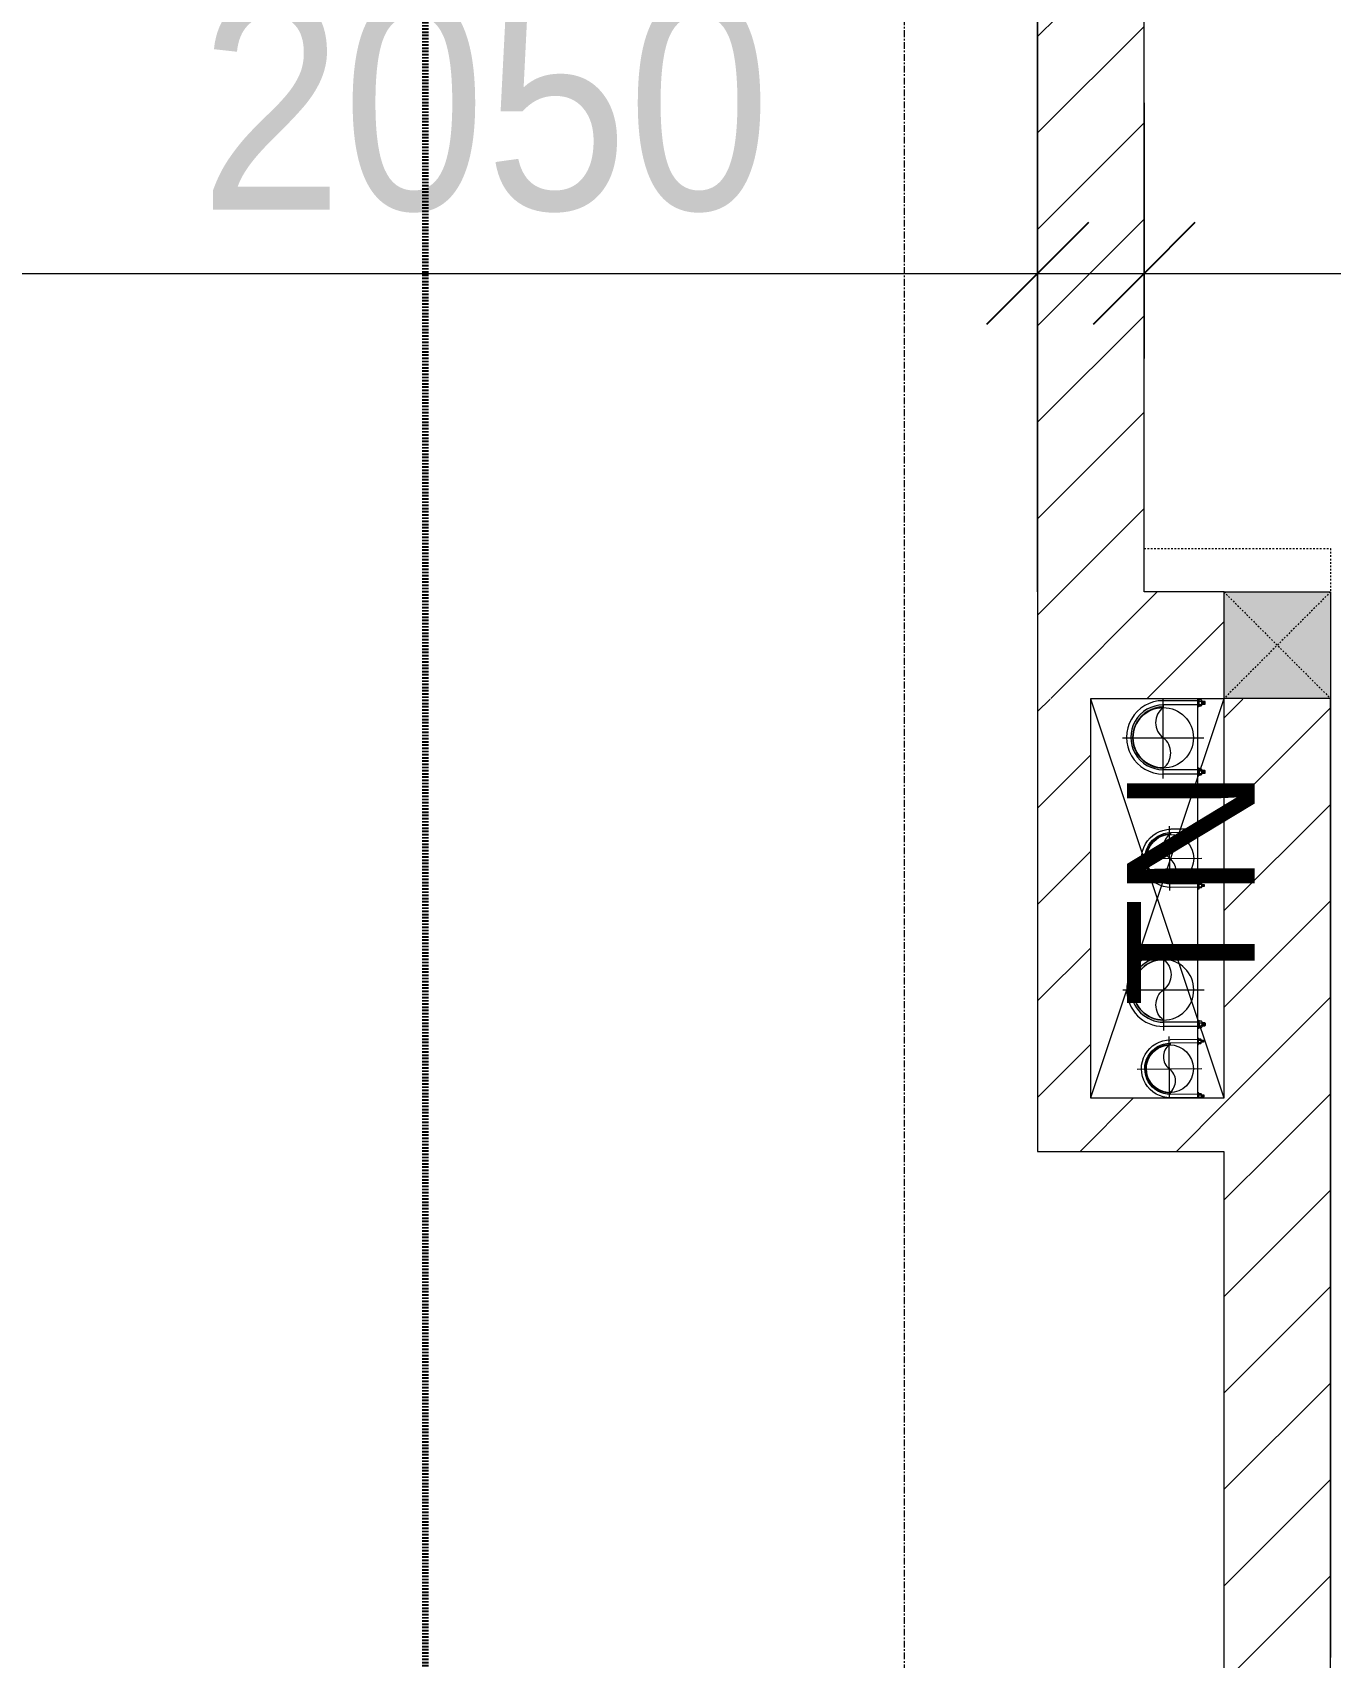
# Model space of a CAD drawing. Header units: millimetres. Extents: x 1591 to 240306, y -15958 to 82755.
# Drawn here: x 127616 to 130054, y 40337 to 43387 of the extents above; entities that cross this region are included whole.
import ezdxf

# ---------------------------------------------------------------- set-up
doc = ezdxf.new("R2010")
doc.units = ezdxf.units.MM
for name, pattern in [('1 NÉT CALL OUT', [6, 3, -3]), ('Dash', [6, 3, -3]), ('Dash 1_8_', [6.35, 3.175, -3.175]), ('Grid Line', [22.225, 12.7, -3.175, 3.175, -3.175]), ('IMPORT-CENTER _2_', [40.64, 25.4, -5.08, 5.08, -5.08])]:
    doc.linetypes.add(name, pattern=pattern)
for name, color, linetype, lineweight in [('0-1', 7, 'Continuous', 5), ('0-2', 250, 'Continuous', 9), ('A-ANNO-DIMS', 211, 'Continuous', 9), ('A-ANNO-DIMS-160', 211, 'Continuous', 9), ('A-AREA', 32, 'Dash 1_8_', 9), ('A-DETL-1', 90, '1 NÉT CALL OUT', 100), ('A-FLOR', 192, 'Continuous', 9), ('A-FLOR-1', 250, 'Continuous', 9), ('A-FLOR-2', 9, 'Continuous', 9), ('A-WALL-3', 113, 'Continuous', 18), ('A-WALL-PATT-2', 111, 'Continuous', 9), ('G-ANNO-TEXT-1', 7, 'Continuous', 9), ('G-IMPT-2', 8, 'IMPORT-CENTER _2_', 9), ('G-IMPT-3', 8, 'Continuous', 9), ('M-EQPM', 50, 'Continuous', 9), ('S-COLS', 52, 'Continuous', 9), ('S-COLS-5', 52, 'Continuous', 18), ('S-COLS-HDLN', 52, 'Dash', 9), ('S-GRID-1', 1, 'Grid Line', 9)]:
    doc.layers.add(name, color=color, linetype=linetype, lineweight=lineweight)
doc.styles.add('Arial_8', font='arial_0.ttf', dxfattribs={"height": 240})
doc.styles.add('UTM Avo', font='UTM Avo.ttf', dxfattribs={"width": 0.9, "height": 400})
doc.dimstyles.new('1_Dim_chi_tiet_2_5', dxfattribs={"dimscale": 304.8, "dimtxt": 399.720379, "dimasz": 0.629921, "dimexe": 0.524934, "dimexo": 0.0625, "dimgap": 0.052493, "dimtad": 1, "dimdec": 0, "dimrnd": 5, "dimzin": 0, "dimdsep": 46, "dimtxsty": 'UTM Avo', "dimblk1": 'OBLIQUE', "dimblk2": 'OBLIQUE', "dimsah": 1, "dimcen": 0.09, "dimdle": 0.524934, "dimazin": 0, "dimtfac": 1, "dimtdec": 4, "dimtix": 1, "dimtmove": 0, "dimatfit": 3, "dimfxl": 1.049869, "dimfxlon": 1, "dimtvp": 1, "dimtolj": 1, "dimtzin": 0, "dimarcsym": 2})
doc.dimstyles.new('1_Dim_chi_tiet_2_5_1', dxfattribs={"dimscale": 304.8, "dimtxt": 399.720379, "dimasz": 0.629921, "dimexe": 0.524934, "dimexo": 0.0625, "dimgap": 0.052493, "dimtad": 1, "dimdec": 0, "dimrnd": 5, "dimzin": 0, "dimdsep": 46, "dimtxsty": 'UTM Avo', "dimblk1": 'OBLIQUE', "dimblk2": 'OBLIQUE', "dimsah": 1, "dimcen": 0.09, "dimdle": 0.524934, "dimazin": 0, "dimtfac": 1, "dimtdec": 4, "dimtix": 1, "dimtmove": 0, "dimatfit": 3, "dimfxl": 1.049869, "dimfxlon": 1, "dimtvp": 1, "dimtolj": 1, "dimtzin": 0, "dimarcsym": 2})
pattern_1 = [(45, (11001.35, 0), (-90.50967, 90.50967), [])]

# ---------------------------------------------------------------- blocks, each defined once
blk = doc.blocks.new('NCV_TKTC_KET CAU_rvt-1-TKCS_MB TẦNG 3-4')
at = {"layer": 'A-FLOR-1'}
blk.add_line((118602.6, 41386.9), (118602.6, 42136.9), dxfattribs=at)
blk = doc.blocks.new('NCV_TKTC_TANG 3 - 4_rvt-2-TKCS_MB TẦNG 3-4')
at = {"layer": 'A-FLOR-2'}
blk.add_line((119052.6, 42136.9), (119052.6, 40336.9), dxfattribs=at)
blk = doc.blocks.new('G1_SOF - BO TRU - 200x200-3054294-TKCS_MB TẦNG 3-4')
at = {"layer": 'S-COLS'}
blk.add_hatch(color=256, dxfattribs=at).paths.add_polyline_path([(100, 100), (-100, 100), (-100, -100), (100, -100)])
at = {"layer": 'S-COLS-5'}
for p, q in [((-100, 100), (100, 100)), ((-100, -100), (-100, 100)), ((100, 100), (100, -100)), ((100, -100), (-100, -100))]:
    blk.add_line(p, q, dxfattribs=at)
at = {"layer": 'S-COLS-HDLN'}
for p, q in [((100, -100), (-100, 100)), ((-100, -100), (100, 100))]:
    blk.add_line(p, q, dxfattribs=at)
blk = doc.blocks.new('TKTC_XREF_251221_MB TANG 2-7 - TKTC_XREF_260130_MB TANG 2-5_dwg_$cc-4746802-TKCS_MB TẦNG 3-4')
at = {"layer": 'G-IMPT-2'}
for p, q in [((0, -0.673), (0, 0.673)), ((-0.673, 0), (0.673, 0))]:
    blk.add_line(p, q, dxfattribs=at)
at = {"layer": 'M-EQPM'}
blk.add_circle((0, 0), 0.5, dxfattribs=at)
for centre, radius, start, end in [((0, 0), 0.5, 90, 270), ((0.188, 0.25), 0.313, 126.8699, 233.1301), ((-0.188, -0.25), 0.313, 306.8699, 53.1301)]:
    blk.add_arc(centre, radius, start, end, dxfattribs=at)
blk = doc.blocks.new('TKTC_XREF_251221_MB TANG 2-7 - TKTC_XREF_260130_MB TANG 2-5_dwg_CUM U_DN100-4746799-TKCS_MB TẦNG 3-4')
at = {"layer": 'G-IMPT-3'}
blk.add_hatch(color=256, dxfattribs=at).paths.add_polyline_path([(0, 61), (15.8, 58.9), (30.5, 52.8), (43.1, 43.1), (52.8, 30.5), (58.9, 15.8), (61, 0), (58.9, -15.8), (52.8, -30.5), (43.1, -43.1), (30.5, -52.8), (15.8, -58.9), (0, -61), (0, -57), (14.8, -55.1), (28.5, -49.4), (40.3, -40.3), (49.4, -28.5), (55.1, -14.8), (57, 0), (55.1, 14.8), (49.4, 28.5), (40.3, 40.3), (28.5, 49.4), (14.8, 55.1), (0, 57)])
for p, q in [((-79.1, 66.6), (-79.1, 63.4)), ((-76.6, 66.6), (-76.6, 63.4)), ((-74.6, 66.6), (-74.6, 63.4)), ((-72.7, 69.3), (-72.7, 60.7)), ((-66.9, 67.9), (-71.7, 67.9)), ((-66.9, 62.1), (-71.7, 62.1)), ((-65, 69), (0, 69)), ((-79.1, -63.4), (-79.1, -66.6)), ((-76.6, -63.4), (-76.6, -66.6)), ((-74.6, -63.4), (-74.6, -66.6)), ((-72.7, -60.7), (-72.7, -69.3)), ((-66.9, -62.1), (-71.7, -62.1)), ((-66.9, -67.9), (-71.7, -67.9)), ((-65, -69), (0, -69))]:
    blk.add_line(p, q, dxfattribs=at)
at = {"layer": 'G-IMPT-3', "flags": 128}
for points in [[(-72.7, 67.6), (-78.1, 67.6), (-78.1, 62.4), (-72.7, 62.4)], [(-71.7, 59.2), (-66.9, 59.2), (-66.9, 70.8), (-71.7, 70.8)], [(-66.9, 70.8), (-66.9, 72.7), (-65, 72.7), (-65, 57.3), (-66.9, 57.3), (-66.9, 59.2)], [(-65, 61), (0, 61), (0, 57)], [(-72.7, -62.4), (-78.1, -62.4), (-78.1, -67.6), (-72.7, -67.6)], [(-71.7, -70.8), (-66.9, -70.8), (-66.9, -59.2), (-71.7, -59.2)], [(-66.9, -59.2), (-66.9, -57.3), (-65, -57.3), (-65, -72.7), (-66.9, -72.7), (-66.9, -70.8)], [(-65, -61), (0, -61), (0, -57)]]:
    blk.add_lwpolyline(points, dxfattribs=at)
at = {"layer": 'G-IMPT-3'}
for centre, radius, start, end in [((-78.1, 66.6), 0.96, 90, 180), ((-78.1, 63.4), 0.96, 180, 270), ((-71.1, 69.3), 1.56, 112.6199, 247.3801), ((-67.9, 65), 4.8, 143.1301, 216.8699), ((-71.1, 60.7), 1.56, 112.6199, 247.3801), ((0, 0), 69, 270, 90), ((0, 0), 61, 270, 90), ((0, 0), 57, 270, 90), ((-78.1, -63.4), 0.96, 90, 180), ((-78.1, -66.6), 0.96, 180, 270), ((-71.1, -60.7), 1.56, 112.6199, 247.3801), ((-67.9, -65), 4.8, 143.1301, 216.8699), ((-71.1, -69.3), 1.56, 112.6199, 247.3801)]:
    blk.add_arc(centre, radius, start, end, dxfattribs=at)
blk = doc.blocks.new('TKTC_XREF_251221_MB TANG 2-7 - TKTC_XREF_260130_MB TANG 2-5_dwg_$cc-V51-TKCS_MB TẦNG 3-4')
at = {"layer": 'G-IMPT-2'}
for p, q in [((0, -0.673), (0, 0.637)), ((-0.673, 0), (0.673, 0))]:
    blk.add_line(p, q, dxfattribs=at)
at = {"layer": 'M-EQPM'}
blk.add_circle((0, 0), 0.5, dxfattribs=at)
for centre, radius, start, end in [((0, 0), 0.5, 90, 270), ((0.188, 0.25), 0.313, 126.8699, 233.1301), ((-0.188, -0.25), 0.313, 306.8699, 53.1301)]:
    blk.add_arc(centre, radius, start, end, dxfattribs=at)
blk = doc.blocks.new('TKTC_XREF_251221_MB TANG 2-7 - TKTC_XREF_260130_MB TANG 2-5_dwg_CUM U_DN100-4746796-TKCS_MB TẦNG 3-4')
at = {"layer": 'G-IMPT-3'}
blk.add_hatch(color=256, dxfattribs=at).paths.add_polyline_path([(0, 61), (0, 57), (14.8, 55.1), (28.5, 49.4), (40.3, 40.3), (49.4, 28.5), (55.1, 14.8), (57, 0), (55.1, -14.8), (49.4, -28.5), (40.3, -40.3), (28.5, -49.4), (14.8, -55.1), (0, -57), (0, -61), (15.8, -58.9), (30.5, -52.8), (43.1, -43.1), (52.8, -30.5), (58.9, -15.8), (61, 0), (58.9, 15.8), (52.8, 30.5), (43.1, 43.1), (30.5, 52.8), (15.8, 58.9)])
for p, q in [((-79.1, 66.6), (-79.1, 63.4)), ((-76.6, 66.6), (-76.6, 63.4)), ((-74.6, 66.6), (-74.6, 63.4)), ((-72.7, 69.3), (-72.7, 60.7)), ((-66.9, 67.9), (-71.7, 67.9)), ((-66.9, 62.1), (-71.7, 62.1)), ((-65, 69), (0, 69)), ((-72.7, -60.7), (-72.7, -69.3)), ((-79.1, -63.4), (-79.1, -66.6)), ((-76.6, -63.4), (-76.6, -66.6)), ((-74.6, -63.4), (-74.6, -66.6)), ((-66.9, -62.1), (-71.7, -62.1)), ((-66.9, -67.9), (-71.7, -67.9)), ((-65, -69), (0, -69))]:
    blk.add_line(p, q, dxfattribs=at)
at = {"layer": 'G-IMPT-3', "flags": 128}
for points in [[(-72.7, 67.6), (-78.1, 67.6), (-78.1, 62.4), (-72.7, 62.4)], [(-71.7, 59.2), (-66.9, 59.2), (-66.9, 70.8), (-71.7, 70.8)], [(-66.9, 70.8), (-66.9, 72.7), (-65, 72.7), (-65, 57.3), (-66.9, 57.3), (-66.9, 59.2)], [(-65, 61), (0, 61), (0, 57)], [(-71.7, -70.8), (-66.9, -70.8), (-66.9, -59.2), (-71.7, -59.2)], [(-66.9, -59.2), (-66.9, -57.3), (-65, -57.3), (-65, -72.7), (-66.9, -72.7), (-66.9, -70.8)], [(-65, -61), (0, -61), (0, -57)], [(-72.7, -62.4), (-78.1, -62.4), (-78.1, -67.6), (-72.7, -67.6)]]:
    blk.add_lwpolyline(points, dxfattribs=at)
at = {"layer": 'G-IMPT-3'}
for centre, radius, start, end in [((-78.1, 66.6), 0.96, 90, 180), ((-78.1, 63.4), 0.96, 180, 270), ((-71.1, 69.3), 1.56, 112.6199, 247.3801), ((-67.9, 65), 4.8, 143.1301, 216.8699), ((-71.1, 60.7), 1.56, 112.6199, 247.3801), ((0, 0), 69, 270, 90), ((0, 0), 61, 270, 90), ((0, 0), 57, 270, 90), ((-71.1, -60.7), 1.56, 112.6199, 247.3801), ((-78.1, -63.4), 0.96, 90, 180), ((-78.1, -66.6), 0.96, 180, 270), ((-67.9, -65), 4.8, 143.1301, 216.8699), ((-71.1, -69.3), 1.56, 112.6199, 247.3801)]:
    blk.add_arc(centre, radius, start, end, dxfattribs=at)
blk = doc.blocks.new('TKTC_XREF_251221_MB TANG 2-7 - TKTC_XREF_260130_MB TANG 2-5_dwg_$cc-4746806-TKCS_MB TẦNG 3-4')
at = {"layer": 'G-IMPT-2'}
for p, q in [((0, -0.673), (0, 0.673)), ((-0.673, 0), (0.673, 0))]:
    blk.add_line(p, q, dxfattribs=at)
at = {"layer": 'M-EQPM'}
blk.add_circle((0, 0), 0.5, dxfattribs=at)
for centre, radius, start, end in [((0, 0), 0.5, 90, 270), ((0.188, 0.25), 0.313, 126.8699, 233.1301), ((-0.188, -0.25), 0.313, 306.8699, 53.1301)]:
    blk.add_arc(centre, radius, start, end, dxfattribs=at)
blk = doc.blocks.new('TKTC_XREF_251221_MB TANG 2-7 - TKTC_XREF_260130_MB TANG 2-5_dwg_$cc-V49-TKCS_MB TẦNG 3-4')
at = {"layer": 'G-IMPT-2'}
for p, q in [((0, -0.611), (0, 0.673)), ((-0.673, 0), (0.673, 0))]:
    blk.add_line(p, q, dxfattribs=at)
at = {"layer": 'M-EQPM'}
blk.add_circle((0, 0), 0.5, dxfattribs=at)
for centre, radius, start, end in [((0, 0), 0.5, 90, 270), ((0.188, 0.25), 0.313, 126.8699, 233.1301), ((-0.188, -0.25), 0.313, 306.8699, 53.1301)]:
    blk.add_arc(centre, radius, start, end, dxfattribs=at)
blk = doc.blocks.new('TKTC_XREF_251221_MB TANG 2-7 - TKTC_XREF_260130_MB TANG 2-5_dwg_CUM U_DN100-V50-TKCS_MB TẦNG 3-4')
at = {"layer": 'G-IMPT-3'}
blk.add_hatch(color=256, dxfattribs=at).paths.add_polyline_path([(0, -61), (0, -57), (14.8, -55.1), (28.5, -49.4), (40.3, -40.3), (49.4, -28.5), (55.1, -14.8), (57, 0), (55.1, 14.8), (49.4, 28.5), (40.3, 40.3), (28.5, 49.4), (14.8, 55.1), (0, 57), (0, 61), (15.8, 58.9), (30.5, 52.8), (43.1, 43.1), (52.8, 30.5), (58.9, 15.8), (61, 0), (58.9, -15.8), (52.8, -30.5), (43.1, -43.1), (30.5, -52.8), (15.8, -58.9)])
for p, q in [((-79.1, 66.6), (-79.1, 63.4)), ((-76.6, 66.6), (-76.6, 63.4)), ((-74.6, 66.6), (-74.6, 63.4)), ((-72.7, 69.3), (-72.7, 60.7)), ((-66.9, 67.9), (-71.7, 67.9)), ((-66.9, 62.1), (-71.7, 62.1)), ((-65, 69), (0, 69)), ((-79.1, -63.4), (-79.1, -66.6)), ((-76.6, -63.4), (-76.6, -66.6)), ((-74.6, -63.4), (-74.6, -66.6)), ((-72.7, -60.7), (-72.7, -69.3)), ((-66.9, -62.1), (-71.7, -62.1)), ((-66.9, -67.9), (-71.7, -67.9)), ((-65, -69), (0, -69))]:
    blk.add_line(p, q, dxfattribs=at)
at = {"layer": 'G-IMPT-3', "flags": 128}
for points in [[(-72.7, 67.6), (-78.1, 67.6), (-78.1, 62.4), (-72.7, 62.4)], [(-71.7, 59.2), (-66.9, 59.2), (-66.9, 70.8), (-71.7, 70.8)], [(-66.9, 70.8), (-66.9, 72.7), (-65, 72.7), (-65, 57.3), (-66.9, 57.3), (-66.9, 59.2)], [(-65, 61), (0, 61), (0, 57)], [(-72.7, -62.4), (-78.1, -62.4), (-78.1, -67.6), (-72.7, -67.6)], [(-66.9, -70), (-66.9, -59.2), (-71.7, -59.2)], [(-66.9, -59.2), (-66.9, -57.3), (-65, -57.3), (-65, -70)], [(-65, -61), (0, -61), (0, -57)]]:
    blk.add_lwpolyline(points, dxfattribs=at)
at = {"layer": 'G-IMPT-3'}
for centre, radius, start, end in [((-78.1, 66.6), 0.96, 90, 180), ((-78.1, 63.4), 0.96, 180, 270), ((-71.1, 69.3), 1.56, 112.6199, 247.3801), ((-67.9, 65), 4.8, 143.1301, 216.8699), ((-71.1, 60.7), 1.56, 112.6199, 247.3801), ((0, 0), 69, 270, 90), ((0, 0), 61, 270, 90), ((0, 0), 57, 270, 90), ((-78.1, -63.4), 0.96, 90, 180), ((-78.1, -66.6), 0.96, 180, 270), ((-71.1, -60.7), 1.56, 112.6199, 247.3801), ((-67.9, -65), 4.8, 143.1301, 216.8699)]:
    blk.add_arc(centre, radius, start, end, dxfattribs=at)
blk = doc.blocks.new('TKTC_XREF_251221_MB TANG 2-7 - TKTC_XREF_251221_MB TANG 2-7-2039446-TKCS_MB TẦNG 3-4')
at = {"layer": 'M-EQPM'}
for p, q in [((85151.1, 24900), (85199.9, 24899.7)), ((85151.1, 24150), (85151.1, 24900))]:
    blk.add_line(p, q, dxfattribs=at)
for name, p, xscale, yscale, zscale, rotation in [('TKTC_XREF_251221_MB TANG 2-7 - TKTC_XREF_260130_MB TANG 2-5_dwg_$cc-V51-TKCS_MB TẦNG 3-4', (85085.8, 24826.2), 113.7150000000091, 113.7150000000091, 113.7150000000091, 359.9990086636432), ('TKTC_XREF_251221_MB TANG 2-7 - TKTC_XREF_260130_MB TANG 2-5_dwg_CUM U_DN100-4746796-TKCS_MB TẦNG 3-4', (85085.8, 24827.1), 0.9975000000000005, 0.9975000000000005, 0.9975000000000005, 180.000991338195), ('TKTC_XREF_251221_MB TANG 2-7 - TKTC_XREF_260130_MB TANG 2-5_dwg_$cc-4746802-TKCS_MB TẦNG 3-4', (85098.1, 24600), 90.00000000005107, 90.00000000005107, 90.00000000005107, 0.3740267799372842), ('TKTC_XREF_251221_MB TANG 2-7 - TKTC_XREF_260130_MB TANG 2-5_dwg_CUM U_DN100-4746796-TKCS_MB TẦNG 3-4', (85086.3, 24353.3), 0.9974999999999965, 0.9974999999999965, 0.9974999999999965, 180.0009913385626), ('TKTC_XREF_251221_MB TANG 2-7 - TKTC_XREF_260130_MB TANG 2-5_dwg_$cc-V49-TKCS_MB TẦNG 3-4', (85097.5, 24205), 90.00000000005107, 90.00000000005107, 90.00000000005107, 0.3740267799372842)]:
    blk.add_blockref(name, p, dxfattribs=dict(xscale=xscale, yscale=yscale, zscale=zscale, rotation=rotation))
at = {"extrusion": (0, 0, -1)}
for name, p, xscale, yscale, zscale, rotation in [('TKTC_XREF_251221_MB TANG 2-7 - TKTC_XREF_260130_MB TANG 2-5_dwg_CUM U_DN100-4746799-TKCS_MB TẦNG 3-4', (-85100, 24600), 0.7894736842105242, 0.7894736842105242, -0.7894736842105242, 359.6259732184666), ('TKTC_XREF_251221_MB TANG 2-7 - TKTC_XREF_260130_MB TANG 2-5_dwg_$cc-4746806-TKCS_MB TẦNG 3-4', (-85086.3, 24353.3), 113.7150000000092, 113.7150000000092, -113.7150000000092, 179.9990086636432), ('TKTC_XREF_251221_MB TANG 2-7 - TKTC_XREF_260130_MB TANG 2-5_dwg_CUM U_DN100-V50-TKCS_MB TẦNG 3-4', (-85099.4, 24205), 0.7894736842105242, 0.7894736842105242, -0.7894736842105242, 359.6259732184666)]:
    blk.add_blockref(name, p, dxfattribs=dict(at, xscale=xscale, yscale=yscale, zscale=zscale, rotation=rotation))
blk = doc.blocks.new('DIMBLOCK174-TKCS_MB TẦNG 3-4')
at = {"layer": 'A-ANNO-DIMS-160'}
for p, q in [((127453.9, 43254.8), (127453.9, 42774.8)), ((127453.9, 42934.8), (127453.9, 43254.8)), ((129503.9, 43254.8), (129503.9, 42774.8)), ((129503.9, 42934.8), (129503.9, 43254.8)), ((127293.9, 42934.8), (129663.9, 42934.8))]:
    blk.add_line(p, q, dxfattribs=at)
at = {"layer": 'A-ANNO-DIMS-160', "lineweight": 25}
for p, q in [((127453.9, 42934.8), (127549.9, 43030.8)), ((129503.9, 42934.8), (129599.9, 43030.8)), ((127453.9, 42934.8), (127357.9, 42838.8)), ((129503.9, 42934.8), (129407.9, 42838.8))]:
    blk.add_line(p, q, dxfattribs=at)
at = {"layer": 'A-ANNO-DIMS-160', "color": 0, "insert": (127931.1, 43454.4), "char_height": 400, "width": 1314.636, "attachment_point": 1, "line_spacing_factor": 1.110334, "style": 'UTM Avo'}
blk.add_mtext('2050', dxfattribs=at)
blk = doc.blocks.new('_Oblique')
at = {"color": 0, "linetype": 'ByBlock', "lineweight": -2}
blk.add_line((-0.5, -0.5), (0.5, 0.5), dxfattribs=at)
blk = doc.blocks.new('DIMBLOCK418-TKCS_MB TẦNG 3-4')
at = {"layer": 'A-ANNO-DIMS-160'}
for p, q in [((129703.9, 43254.8), (129703.9, 42774.8)), ((129703.9, 42934.8), (129703.9, 43254.8)), ((138053.9, 43254.8), (138053.9, 42774.8)), ((138053.9, 42934.8), (138053.9, 43254.8)), ((129543.9, 42934.8), (138213.9, 42934.8))]:
    blk.add_line(p, q, dxfattribs=at)
at = {"layer": 'A-ANNO-DIMS-160', "lineweight": 25}
for p, q in [((129703.9, 42934.8), (129799.9, 43030.8)), ((138053.9, 42934.8), (138149.9, 43030.8)), ((129703.9, 42934.8), (129607.9, 42838.8)), ((138053.9, 42934.8), (137957.9, 42838.8))]:
    blk.add_line(p, q, dxfattribs=at)
at = {"layer": 'A-ANNO-DIMS-160', "color": 0, "insert": (133331.1, 43454.4), "char_height": 400, "width": 1314.636, "attachment_point": 1, "line_spacing_factor": 1.110334, "style": 'UTM Avo'}
blk.add_mtext('8350', dxfattribs=at)

msp = doc.modelspace()

# ---------------------------------------------------------------- hatches: boundary and pattern name
at = {"layer": 'A-WALL-PATT-2'}
h = msp.add_hatch(dxfattribs=at)
h.set_pattern_fill('FP_1', color=256, style=0, pattern_type=2)
h.set_pattern_definition(pattern_1)
h.paths.add_polyline_path([(129703.9, 42336.9), (129703.9, 45237.4), (129503.9, 45237.4), (129503.9, 42336.9)])
h = msp.add_hatch(dxfattribs=at)
h.set_pattern_fill('FP_1', color=256, style=0, pattern_type=2)
h.set_pattern_definition(pattern_1)
h.paths.add_polyline_path([(129853.8, 42136.9), (129853.9, 42137), (129853.9, 42336.9), (129503.8, 42336.9), (129503.8, 42136.9), (129603.8, 42136.9)])
h = msp.add_hatch(dxfattribs=at)
h.set_pattern_fill('FP_1', color=256, style=0, pattern_type=2)
h.set_pattern_definition(pattern_1)
h.paths.add_polyline_path([(129603.8, 41386.9), (129603.8, 42136.9), (129503.8, 42135.5), (129503.8, 41386.9), (129582, 41386.9)])
h = msp.add_hatch(dxfattribs=at)
h.set_pattern_fill('FP_1', color=256, style=0, pattern_type=2)
h.set_pattern_definition(pattern_1)
h.paths.add_polyline_path([(129853.8, 41286.9), (130053.8, 41286.9), (130053.8, 42136.9), (129853.8, 42135.5), (129853.8, 41341.9)])
h = msp.add_hatch(dxfattribs=at)
h.set_pattern_fill('FP_1', color=256, style=0, pattern_type=2)
h.set_pattern_definition(pattern_1)
h.paths.add_polyline_path([(129582, 41286.9), (129853.8, 41286.9), (129853.8, 41386.9), (129503.8, 41386.9), (129503.8, 41286.9)])
h = msp.add_hatch(dxfattribs=at)
h.set_pattern_fill('FP_1', color=256, style=0, pattern_type=2)
h.set_pattern_definition(pattern_1)
h.paths.add_polyline_path([(129985, 37236.9), (130053.8, 37236.9), (130053.8, 37385.3), (129853.8, 37385.3), (129853.9, 37236.9)])
h.paths.add_polyline_path([(129985, 38475.3), (130053.8, 38475.3), (130053.8, 41286.9), (129853.8, 41286.9), (129853.8, 38475.3)])

# ---------------------------------------------------------------- linework, layer by layer
at = {"layer": '0-2'}
for p, q in [((129603.8, 41387.8), (129854, 42136.9)), ((129854, 41386.9), (129604, 42135.5))]:
    msp.add_line(p, q, dxfattribs=at)
at = {"layer": 'A-AREA'}
for p, q in [((129703.9, 42418.4), (130053.8, 42418.4)), ((130053.8, 42418.4), (130053.8, 42336.9))]:
    msp.add_line(p, q, dxfattribs=at)
at = {"layer": 'A-DETL-1'}
msp.add_line((128353.9, 52256.9), (128353.9, 36340.3), dxfattribs=at)
at = {"layer": 'A-FLOR'}
msp.add_line((129503.8, 42336.9), (129503.8, 45436.9), dxfattribs=at)
at = {"layer": 'A-WALL-3'}
for p, q in [((129503.9, 45437.4), (129503.9, 42336.9)), ((129703.9, 42336.9), (129703.9, 45237.4)), ((129503.8, 42336.9), (129503.8, 41286.9)), ((129853.9, 42336.9), (129703.9, 42336.9)), ((129603.8, 41386.9), (129603.8, 42136.9)), ((129603.8, 42136.9), (129853.8, 42136.9)), ((129853.8, 42136.9), (129853.8, 41386.9)), ((130053.8, 38475.3), (130053.8, 42136.9)), ((129853.8, 41386.9), (129603.8, 41386.9)), ((129503.8, 41286.9), (129853.8, 41286.9)), ((129853.8, 41286.9), (129853.8, 38475.3))]:
    msp.add_line(p, q, dxfattribs=at)
at = {"layer": 'S-GRID-1'}
msp.add_line((129253.9, 19175.3), (129253.9, 76690.4), dxfattribs=at)

# ---------------------------------------------------------------- block references
at = {"layer": '0-1'}
for name in ['NCV_TKTC_KET CAU_rvt-1-TKCS_MB TẦNG 3-4', 'NCV_TKTC_TANG 3 - 4_rvt-2-TKCS_MB TẦNG 3-4']:
    msp.add_blockref(name, (11001.4, 0), dxfattribs=at)
at = {"layer": 'M-EQPM'}
msp.add_blockref('TKTC_XREF_251221_MB TANG 2-7 - TKTC_XREF_251221_MB TANG 2-7-2039446-TKCS_MB TẦNG 3-4', (44653.9, 17236.9), dxfattribs=at)
at = {"layer": 'S-COLS', "rotation": 180}
msp.add_blockref('G1_SOF - BO TRU - 200x200-3054294-TKCS_MB TẦNG 3-4', (129953.9, 42236.9), dxfattribs=at)

# ---------------------------------------------------------------- texts
at = {"layer": 'G-ANNO-TEXT-1', "insert": (129791.7, 41781.4), "char_height": 240, "width": 624, "attachment_point": 5, "rotation": 90, "line_spacing_factor": 0.936439, "style": 'Arial_8'}
msp.add_mtext('\\pt79.9992,160.0008,240,319.9992,400.0008,480,559.9992,640.0008,720,799.9992,880.0008,960,1039.9992,1120.0008,1200,1279.9992,1360.0008,1440,1519.9992,1600.0008,1680,1759.9992,1840.0008,1920,1999.9992,2080.0008,2160,2239.9992,2320.0008,2400,2479.9992,2560.0008;TN', dxfattribs=at)

# ---------------------------------------------------------------- dimensions: what is measured, and where the dimension line sits
at = {"layer": 'A-ANNO-DIMS'}
for base, p1, p2, dimstyle, override, picture, middle in [((129503.9, 42934.8), (127453.9, 43254.8), (129503.9, 43254.8), '1_Dim_chi_tiet_2_5', {"dimpost": '<>', "dimfxl": 2050}, 'DIMBLOCK174-TKCS_MB TẦNG 3-4', (128478.9, 43157.8)), ((138053.9, 42934.8), (129703.9, 43254.8), (138053.9, 43254.8), '1_Dim_chi_tiet_2_5_1', {"dimpost": '<>', "dimfxl": 8350}, 'DIMBLOCK418-TKCS_MB TẦNG 3-4', (133878.9, 43157.8))]:
    dim = msp.add_linear_dim(base=base, p1=p1, p2=p2, dimstyle=dimstyle, override=override, dxfattribs=at)
    dim.commit()
    dim.dimension.update_dxf_attribs({"geometry": picture, "text_midpoint": middle})

doc.saveas('drawing.dxf')
